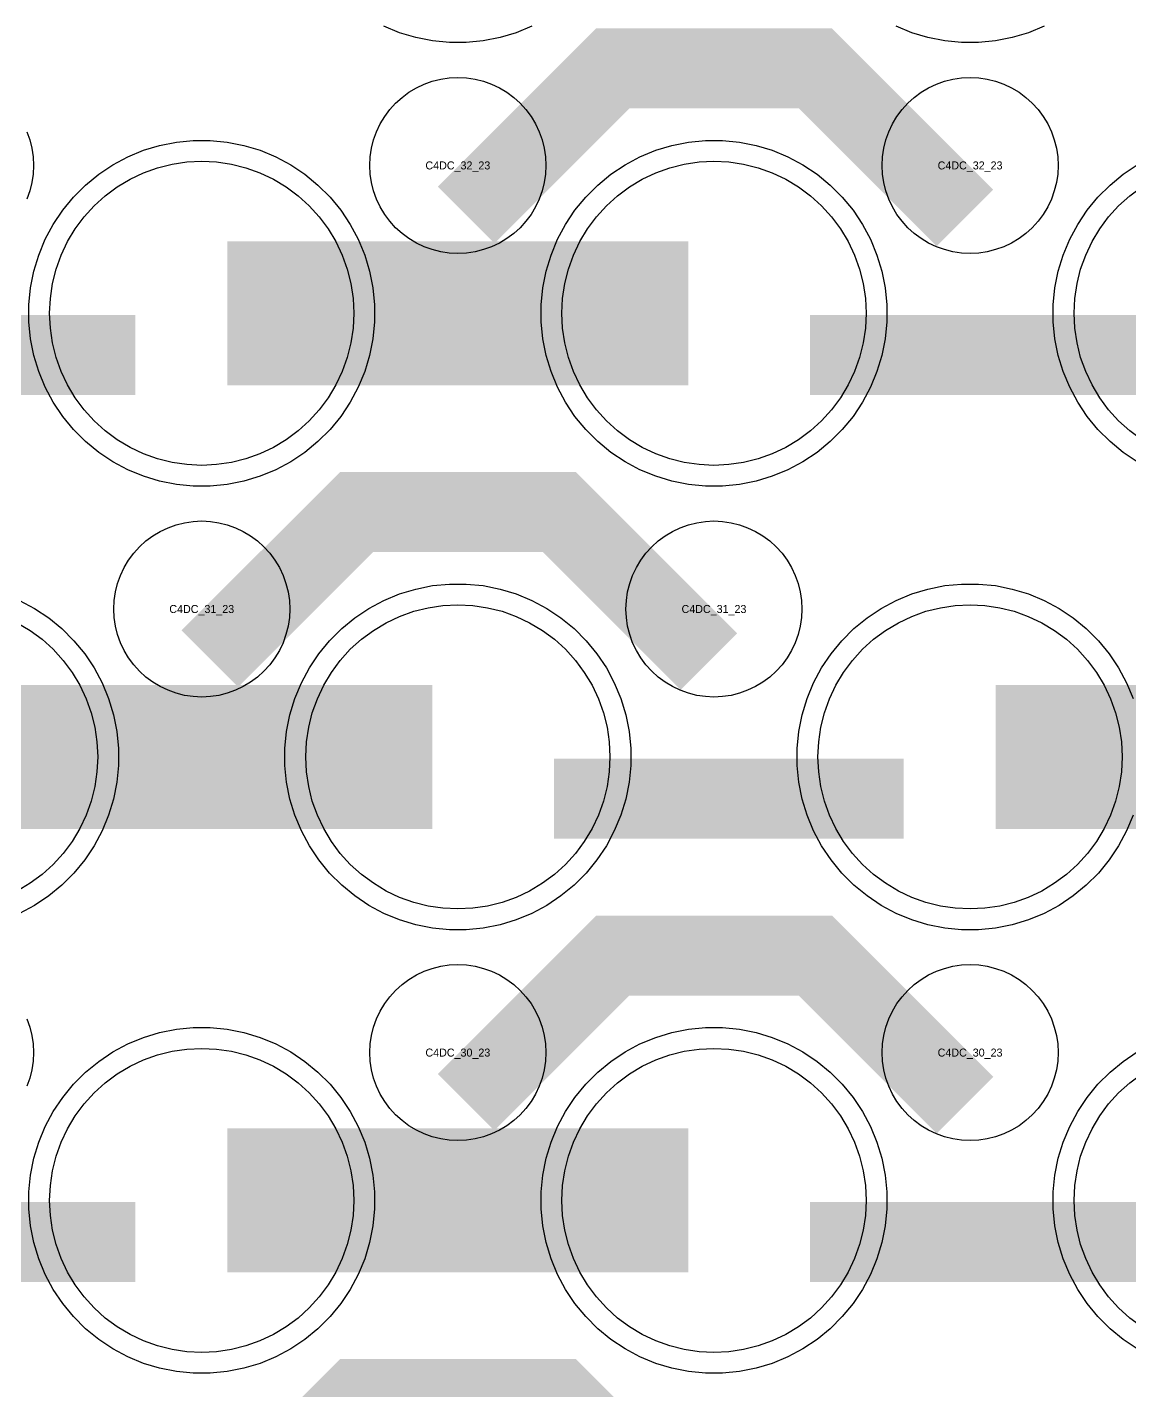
# Model space of a CAD drawing. Extents: x -11880 to 11880, y -14992 to 14992.
# Drawn here: x -4694.5 to -4350.1, y -10742.1 to -10316.2 of the extents above; entities that cross this region are included whole.
import ezdxf
from ezdxf.enums import TextEntityAlignment as Align

# ---------------------------------------------------------------- set-up
doc = ezdxf.new("R2010")
doc.units = 0
doc.header["$MEASUREMENT"] = 0
for name, color, linetype in [('GDS_775_DT_237', 138, 'CONTINUOUS'), ('RDL1_FS', 34, 'CONTINUOUS'), ('RDL_BS', 160, 'CONTINUOUS')]:
    doc.layers.add(name, color=color, linetype=linetype)

msp = doc.modelspace()

# ---------------------------------------------------------------- linework, layer by layer
at = {"layer": 'RDL1_FS', "color": 240, "true_color": 0xed1f24}
for points in [[(-4640, -10453.024), (-4644.657, -10452.795), (-4649.268, -10452.111), (-4653.791, -10450.979), (-4658.181, -10449.407), (-4662.395, -10447.415), (-4666.395, -10445.017), (-4670.14, -10442.239), (-4673.594, -10439.109), (-4676.724, -10435.655), (-4679.502, -10431.91), (-4681.9, -10427.91), (-4683.892, -10423.696), (-4685.464, -10419.306), (-4686.596, -10414.783), (-4687.28, -10410.172), (-4687.509, -10405.515), (-4687.28, -10400.858), (-4686.596, -10396.247), (-4685.464, -10391.724), (-4683.892, -10387.334), (-4681.9, -10383.12), (-4679.502, -10379.12), (-4676.724, -10375.375), (-4673.594, -10371.921), (-4670.14, -10368.791), (-4666.395, -10366.013), (-4662.395, -10363.615), (-4658.181, -10361.623), (-4653.791, -10360.051), (-4649.268, -10358.919), (-4644.657, -10358.235), (-4640, -10358.006), (-4635.343, -10358.235), (-4630.732, -10358.919), (-4626.209, -10360.051), (-4621.819, -10361.623), (-4617.605, -10363.615), (-4613.605, -10366.013), (-4609.86, -10368.791), (-4606.406, -10371.921), (-4603.276, -10375.375), (-4600.498, -10379.12), (-4598.1, -10383.12), (-4596.108, -10387.334), (-4594.536, -10391.724), (-4593.404, -10396.247), (-4592.72, -10400.858), (-4592.491, -10405.515), (-4592.72, -10410.172), (-4593.404, -10414.783), (-4594.536, -10419.306), (-4596.108, -10423.696), (-4598.1, -10427.91), (-4600.498, -10431.91), (-4603.276, -10435.655), (-4606.406, -10439.109), (-4609.86, -10442.239), (-4613.605, -10445.017), (-4617.605, -10447.415), (-4621.819, -10449.407), (-4626.209, -10450.979), (-4630.732, -10452.111), (-4635.343, -10452.795)], [(-4480, -10453.024), (-4484.657, -10452.795), (-4489.268, -10452.111), (-4493.791, -10450.979), (-4498.181, -10449.407), (-4502.395, -10447.415), (-4506.395, -10445.017), (-4510.14, -10442.239), (-4513.594, -10439.109), (-4516.724, -10435.655), (-4519.502, -10431.91), (-4521.9, -10427.91), (-4523.892, -10423.696), (-4525.464, -10419.306), (-4526.596, -10414.783), (-4527.28, -10410.172), (-4527.509, -10405.515), (-4527.28, -10400.858), (-4526.596, -10396.247), (-4525.464, -10391.724), (-4523.892, -10387.334), (-4521.9, -10383.12), (-4519.502, -10379.12), (-4516.724, -10375.375), (-4513.594, -10371.921), (-4510.14, -10368.791), (-4506.395, -10366.013), (-4502.395, -10363.615), (-4498.181, -10361.623), (-4493.791, -10360.051), (-4489.268, -10358.919), (-4484.657, -10358.235), (-4480, -10358.006), (-4475.343, -10358.235), (-4470.732, -10358.919), (-4466.209, -10360.051), (-4461.819, -10361.623), (-4457.605, -10363.615), (-4453.605, -10366.013), (-4449.86, -10368.791), (-4446.406, -10371.921), (-4443.276, -10375.375), (-4440.498, -10379.12), (-4438.1, -10383.12), (-4436.108, -10387.334), (-4434.536, -10391.724), (-4433.404, -10396.247), (-4432.72, -10400.858), (-4432.491, -10405.515), (-4432.72, -10410.172), (-4433.404, -10414.783), (-4434.536, -10419.306), (-4436.108, -10423.696), (-4438.1, -10427.91), (-4440.498, -10431.91), (-4443.276, -10435.655), (-4446.406, -10439.109), (-4449.86, -10442.239), (-4453.605, -10445.017), (-4457.605, -10447.415), (-4461.819, -10449.407), (-4466.209, -10450.979), (-4470.732, -10452.111), (-4475.343, -10452.795)], [(-4560, -10591.589), (-4564.657, -10591.36), (-4569.268, -10590.676), (-4573.791, -10589.544), (-4578.181, -10587.972), (-4582.395, -10585.98), (-4586.395, -10583.582), (-4590.14, -10580.804), (-4593.594, -10577.674), (-4596.724, -10574.22), (-4599.502, -10570.475), (-4601.9, -10566.475), (-4603.892, -10562.261), (-4605.464, -10557.871), (-4606.596, -10553.348), (-4607.28, -10548.737), (-4607.509, -10544.08), (-4607.28, -10539.423), (-4606.596, -10534.812), (-4605.464, -10530.289), (-4603.892, -10525.899), (-4601.9, -10521.685), (-4599.502, -10517.685), (-4596.724, -10513.94), (-4593.594, -10510.486), (-4590.14, -10507.356), (-4586.395, -10504.578), (-4582.395, -10502.18), (-4578.181, -10500.188), (-4573.791, -10498.616), (-4569.268, -10497.484), (-4564.657, -10496.8), (-4560, -10496.571), (-4555.343, -10496.8), (-4550.732, -10497.484), (-4546.209, -10498.616), (-4541.819, -10500.188), (-4537.605, -10502.18), (-4533.605, -10504.578), (-4529.86, -10507.356), (-4526.406, -10510.486), (-4523.276, -10513.94), (-4520.498, -10517.685), (-4518.1, -10521.685), (-4516.108, -10525.899), (-4514.536, -10530.289), (-4513.404, -10534.812), (-4512.72, -10539.423), (-4512.491, -10544.08), (-4512.72, -10548.737), (-4513.404, -10553.348), (-4514.536, -10557.871), (-4516.108, -10562.261), (-4518.1, -10566.475), (-4520.498, -10570.475), (-4523.276, -10574.22), (-4526.406, -10577.674), (-4529.86, -10580.804), (-4533.605, -10583.582), (-4537.605, -10585.98), (-4541.819, -10587.972), (-4546.209, -10589.544), (-4550.732, -10590.676), (-4555.343, -10591.36)], [(-4400, -10591.589), (-4404.657, -10591.36), (-4409.268, -10590.676), (-4413.791, -10589.544), (-4418.181, -10587.972), (-4422.395, -10585.98), (-4426.395, -10583.582), (-4430.14, -10580.804), (-4433.594, -10577.674), (-4436.724, -10574.22), (-4439.502, -10570.475), (-4441.9, -10566.475), (-4443.892, -10562.261), (-4445.464, -10557.871), (-4446.596, -10553.348), (-4447.28, -10548.737), (-4447.509, -10544.08), (-4447.28, -10539.423), (-4446.596, -10534.812), (-4445.464, -10530.289), (-4443.892, -10525.899), (-4441.9, -10521.685), (-4439.502, -10517.685), (-4436.724, -10513.94), (-4433.594, -10510.486), (-4430.14, -10507.356), (-4426.395, -10504.578), (-4422.395, -10502.18), (-4418.181, -10500.188), (-4413.791, -10498.616), (-4409.268, -10497.484), (-4404.657, -10496.8), (-4400, -10496.571), (-4395.343, -10496.8), (-4390.732, -10497.484), (-4386.209, -10498.616), (-4381.819, -10500.188), (-4377.605, -10502.18), (-4373.605, -10504.578), (-4369.86, -10507.356), (-4366.406, -10510.486), (-4363.276, -10513.94), (-4360.498, -10517.685), (-4358.1, -10521.685), (-4356.108, -10525.899), (-4354.536, -10530.289), (-4353.404, -10534.812), (-4352.72, -10539.423), (-4352.491, -10544.08), (-4352.72, -10548.737), (-4353.404, -10553.348), (-4354.536, -10557.871), (-4356.108, -10562.261), (-4358.1, -10566.475), (-4360.498, -10570.475), (-4363.276, -10574.22), (-4366.406, -10577.674), (-4369.86, -10580.804), (-4373.605, -10583.582), (-4377.605, -10585.98), (-4381.819, -10587.972), (-4386.209, -10589.544), (-4390.732, -10590.676), (-4395.343, -10591.36)]]:
    msp.add_lwpolyline(points, close=True, dxfattribs=at)
for points in [[(-4346.395, -10445.017), (-4350.14, -10442.239), (-4353.594, -10439.109), (-4356.724, -10435.655), (-4359.502, -10431.91), (-4361.9, -10427.91), (-4363.892, -10423.696), (-4365.464, -10419.306), (-4366.596, -10414.783), (-4367.28, -10410.172), (-4367.509, -10405.515), (-4367.28, -10400.858), (-4366.596, -10396.247), (-4365.464, -10391.724), (-4363.892, -10387.334), (-4361.9, -10383.12), (-4359.502, -10379.12), (-4356.724, -10375.375), (-4353.594, -10371.921), (-4350.14, -10368.791), (-4346.395, -10366.013)], [(-4697.605, -10502.18), (-4693.605, -10504.578), (-4689.86, -10507.356), (-4686.406, -10510.486), (-4683.276, -10513.94), (-4680.498, -10517.685), (-4678.1, -10521.685), (-4676.108, -10525.899), (-4674.536, -10530.289), (-4673.404, -10534.812), (-4672.72, -10539.423), (-4672.491, -10544.08), (-4672.72, -10548.737), (-4673.404, -10553.348), (-4674.536, -10557.871), (-4676.108, -10562.261), (-4678.1, -10566.475), (-4680.498, -10570.475), (-4683.276, -10574.22), (-4686.406, -10577.674), (-4689.86, -10580.804), (-4693.605, -10583.582), (-4697.605, -10585.98)]]:
    msp.add_lwpolyline(points, dxfattribs=at)
for points in [[(-4631.998, -10405.515, 45, 45, 0), (-4559.998, -10405.515, 45, 45, 0)], [(-4559.998, -10405.515, 45, 45, 0), (-4487.998, -10405.515, 45, 45, 0)], [(-4711.998, -10544.08, 45, 45, 0), (-4639.998, -10544.08, 45, 45, 0)], [(-4639.998, -10544.08, 45, 45, 0), (-4567.998, -10544.08, 45, 45, 0)], [(-4391.998, -10544.08, 45, 45, 0), (-4319.998, -10544.08, 45, 45, 0)]]:
    msp.add_lwpolyline(points, format="xyseb", dxfattribs=at)
at = {"layer": 'RDL1_FS'}
for points in [[(-4640, -10730.149), (-4644.657, -10729.92), (-4649.268, -10729.236), (-4653.791, -10728.104), (-4658.181, -10726.532), (-4662.395, -10724.54), (-4666.395, -10722.142), (-4670.14, -10719.364), (-4673.594, -10716.234), (-4676.724, -10712.78), (-4679.502, -10709.035), (-4681.9, -10705.035), (-4683.892, -10700.821), (-4685.464, -10696.431), (-4686.596, -10691.908), (-4687.28, -10687.297), (-4687.509, -10682.64), (-4687.28, -10677.983), (-4686.596, -10673.372), (-4685.464, -10668.849), (-4683.892, -10664.459), (-4681.9, -10660.245), (-4679.502, -10656.245), (-4676.724, -10652.5), (-4673.594, -10649.046), (-4670.14, -10645.916), (-4666.395, -10643.138), (-4662.395, -10640.74), (-4658.181, -10638.748), (-4653.791, -10637.176), (-4649.268, -10636.044), (-4644.657, -10635.36), (-4640, -10635.131), (-4635.343, -10635.36), (-4630.732, -10636.044), (-4626.209, -10637.176), (-4621.819, -10638.748), (-4617.605, -10640.74), (-4613.605, -10643.138), (-4609.86, -10645.916), (-4606.406, -10649.046), (-4603.276, -10652.5), (-4600.498, -10656.245), (-4598.1, -10660.245), (-4596.108, -10664.459), (-4594.536, -10668.849), (-4593.404, -10673.372), (-4592.72, -10677.983), (-4592.491, -10682.64), (-4592.72, -10687.297), (-4593.404, -10691.908), (-4594.536, -10696.431), (-4596.108, -10700.821), (-4598.1, -10705.035), (-4600.498, -10709.035), (-4603.276, -10712.78), (-4606.406, -10716.234), (-4609.86, -10719.364), (-4613.605, -10722.142), (-4617.605, -10724.54), (-4621.819, -10726.532), (-4626.209, -10728.104), (-4630.732, -10729.236), (-4635.343, -10729.92)], [(-4480, -10730.149), (-4484.657, -10729.92), (-4489.268, -10729.236), (-4493.791, -10728.104), (-4498.181, -10726.532), (-4502.395, -10724.54), (-4506.395, -10722.142), (-4510.14, -10719.364), (-4513.594, -10716.234), (-4516.724, -10712.78), (-4519.502, -10709.035), (-4521.9, -10705.035), (-4523.892, -10700.821), (-4525.464, -10696.431), (-4526.596, -10691.908), (-4527.28, -10687.297), (-4527.509, -10682.64), (-4527.28, -10677.983), (-4526.596, -10673.372), (-4525.464, -10668.849), (-4523.892, -10664.459), (-4521.9, -10660.245), (-4519.502, -10656.245), (-4516.724, -10652.5), (-4513.594, -10649.046), (-4510.14, -10645.916), (-4506.395, -10643.138), (-4502.395, -10640.74), (-4498.181, -10638.748), (-4493.791, -10637.176), (-4489.268, -10636.044), (-4484.657, -10635.36), (-4480, -10635.131), (-4475.343, -10635.36), (-4470.732, -10636.044), (-4466.209, -10637.176), (-4461.819, -10638.748), (-4457.605, -10640.74), (-4453.605, -10643.138), (-4449.86, -10645.916), (-4446.406, -10649.046), (-4443.276, -10652.5), (-4440.498, -10656.245), (-4438.1, -10660.245), (-4436.108, -10664.459), (-4434.536, -10668.849), (-4433.404, -10673.372), (-4432.72, -10677.983), (-4432.491, -10682.64), (-4432.72, -10687.297), (-4433.404, -10691.908), (-4434.536, -10696.431), (-4436.108, -10700.821), (-4438.1, -10705.035), (-4440.498, -10709.035), (-4443.276, -10712.78), (-4446.406, -10716.234), (-4449.86, -10719.364), (-4453.605, -10722.142), (-4457.605, -10724.54), (-4461.819, -10726.532), (-4466.209, -10728.104), (-4470.732, -10729.236), (-4475.343, -10729.92)]]:
    msp.add_lwpolyline(points, close=True, dxfattribs=at)
msp.add_lwpolyline([(-4346.395, -10722.142), (-4350.14, -10719.364), (-4353.594, -10716.234), (-4356.724, -10712.78), (-4359.502, -10709.035), (-4361.9, -10705.035), (-4363.892, -10700.821), (-4365.464, -10696.431), (-4366.596, -10691.908), (-4367.28, -10687.297), (-4367.509, -10682.64), (-4367.28, -10677.983), (-4366.596, -10673.372), (-4365.464, -10668.849), (-4363.892, -10664.459), (-4361.9, -10660.245), (-4359.502, -10656.245), (-4356.724, -10652.5), (-4353.594, -10649.046), (-4350.14, -10645.916), (-4346.395, -10643.138)], dxfattribs=at)
for points in [[(-4631.998, -10682.64, 45, 45, 0), (-4559.998, -10682.64, 45, 45, 0)], [(-4559.998, -10682.64, 45, 45, 0), (-4487.998, -10682.64, 45, 45, 0)]]:
    msp.add_lwpolyline(points, format="xyseb", dxfattribs=at)
at = {"layer": 'RDL_BS'}
for points in [[(-4536.885, -10315.825), (-4541.795, -10317.856), (-4546.835, -10319.387), (-4552.062, -10320.433), (-4557.356, -10320.95), (-4562.644, -10320.95), (-4567.938, -10320.433), (-4573.165, -10319.387), (-4578.205, -10317.856), (-4583.115, -10315.825)], [(-4376.885, -10315.825), (-4381.795, -10317.856), (-4386.835, -10319.387), (-4392.062, -10320.433), (-4397.356, -10320.95), (-4402.644, -10320.95), (-4407.938, -10320.433), (-4413.165, -10319.387), (-4418.205, -10317.856), (-4423.115, -10315.825)], [(-4694.598, -10348.808), (-4693.691, -10351.343), (-4693.034, -10353.962), (-4692.638, -10356.634), (-4692.506, -10359.327), (-4692.638, -10362.02), (-4693.034, -10364.692), (-4693.691, -10367.311), (-4694.598, -10369.846)], [(-4694.598, -10625.933), (-4693.691, -10628.468), (-4693.034, -10631.087), (-4692.638, -10633.759), (-4692.506, -10636.452), (-4692.638, -10639.145), (-4693.034, -10641.817), (-4693.691, -10644.436), (-4694.598, -10646.971)], [(-4347.777, -10729.023), (-4352.191, -10726.076), (-4356.292, -10722.714), (-4360.074, -10718.932), (-4363.436, -10714.831), (-4366.383, -10710.417), (-4368.875, -10705.755), (-4370.906, -10700.845), (-4372.437, -10695.805), (-4373.483, -10690.578), (-4374, -10685.284), (-4374, -10679.996), (-4373.483, -10674.702), (-4372.437, -10669.475), (-4370.906, -10664.435), (-4368.875, -10659.525), (-4366.383, -10654.863), (-4363.436, -10650.449), (-4360.074, -10646.348), (-4356.292, -10642.566), (-4352.191, -10639.204), (-4347.777, -10636.257)]]:
    msp.add_lwpolyline(points, dxfattribs=at)
for points in [[(-4557.438, -10374.829, 25, 25, 0), (-4511.623, -10329.014, 25, 25, 0), (-4478.07, -10329.014, 25, 25, 0)], [(-4401.599, -10375.728, 25, 25, 0), (-4448.313, -10329.014, 25, 25, 0), (-4478.071, -10329.014, 25, 25, 0)], [(-4637.438, -10513.394, 25, 25, 0), (-4591.623, -10467.579, 25, 25, 0), (-4558.07, -10467.579, 25, 25, 0)], [(-4481.599, -10514.293, 25, 25, 0), (-4528.313, -10467.579, 25, 25, 0), (-4558.071, -10467.579, 25, 25, 0)], [(-4557.438, -10651.954, 25, 25, 0), (-4511.623, -10606.139, 25, 25, 0), (-4478.07, -10606.139, 25, 25, 0)], [(-4401.599, -10652.853, 25, 25, 0), (-4448.313, -10606.139, 25, 25, 0), (-4478.071, -10606.139, 25, 25, 0)], [(-4769.984, -10695.653, 25, 25, 0), (-4660.719, -10695.653, 25, 25, 0)], [(-4449.984, -10695.653, 25, 25, 0), (-4340.719, -10695.653, 25, 25, 0)], [(-4637.438, -10790.519, 25, 25, 0), (-4591.623, -10744.704, 25, 25, 0), (-4558.07, -10744.704, 25, 25, 0)], [(-4481.599, -10791.418, 25, 25, 0), (-4528.313, -10744.704, 25, 25, 0), (-4558.071, -10744.704, 25, 25, 0)]]:
    msp.add_lwpolyline(points, format="xyseb", dxfattribs=at)
for points in [[(-4560, -10386.821), (-4562.693, -10386.689), (-4565.365, -10386.293), (-4567.984, -10385.636), (-4570.519, -10384.729), (-4572.956, -10383.577), (-4575.28, -10382.184), (-4577.443, -10380.581), (-4579.442, -10378.769), (-4581.254, -10376.77), (-4582.857, -10374.607), (-4584.25, -10372.283), (-4585.402, -10369.846), (-4586.309, -10367.311), (-4586.966, -10364.692), (-4587.362, -10362.02), (-4587.494, -10359.327), (-4587.362, -10356.634), (-4586.966, -10353.962), (-4586.309, -10351.343), (-4585.402, -10348.808), (-4584.25, -10346.371), (-4582.857, -10344.047), (-4581.254, -10341.884), (-4579.442, -10339.885), (-4577.443, -10338.073), (-4575.28, -10336.47), (-4572.956, -10335.077), (-4570.519, -10333.925), (-4567.984, -10333.018), (-4565.365, -10332.361), (-4562.693, -10331.965), (-4560, -10331.833), (-4557.307, -10331.965), (-4554.635, -10332.361), (-4552.016, -10333.018), (-4549.481, -10333.925), (-4547.044, -10335.077), (-4544.72, -10336.47), (-4542.557, -10338.073), (-4540.558, -10339.885), (-4538.746, -10341.884), (-4537.143, -10344.047), (-4535.75, -10346.371), (-4534.598, -10348.808), (-4533.691, -10351.343), (-4533.034, -10353.962), (-4532.638, -10356.634), (-4532.506, -10359.327), (-4532.638, -10362.02), (-4533.034, -10364.692), (-4533.691, -10367.311), (-4534.598, -10369.846), (-4535.75, -10372.283), (-4537.143, -10374.607), (-4538.746, -10376.77), (-4540.558, -10378.769), (-4542.557, -10380.581), (-4544.72, -10382.184), (-4547.044, -10383.577), (-4549.481, -10384.729), (-4552.016, -10385.636), (-4554.635, -10386.293), (-4557.307, -10386.689)], [(-4400, -10386.821), (-4402.693, -10386.689), (-4405.365, -10386.293), (-4407.984, -10385.636), (-4410.519, -10384.729), (-4412.956, -10383.577), (-4415.28, -10382.184), (-4417.443, -10380.581), (-4419.442, -10378.769), (-4421.254, -10376.77), (-4422.857, -10374.607), (-4424.25, -10372.283), (-4425.402, -10369.846), (-4426.309, -10367.311), (-4426.966, -10364.692), (-4427.362, -10362.02), (-4427.494, -10359.327), (-4427.362, -10356.634), (-4426.966, -10353.962), (-4426.309, -10351.343), (-4425.402, -10348.808), (-4424.25, -10346.371), (-4422.857, -10344.047), (-4421.254, -10341.884), (-4419.442, -10339.885), (-4417.443, -10338.073), (-4415.28, -10336.47), (-4412.956, -10335.077), (-4410.519, -10333.925), (-4407.984, -10333.018), (-4405.365, -10332.361), (-4402.693, -10331.965), (-4400, -10331.833), (-4397.307, -10331.965), (-4394.635, -10332.361), (-4392.016, -10333.018), (-4389.481, -10333.925), (-4387.044, -10335.077), (-4384.72, -10336.47), (-4382.557, -10338.073), (-4380.558, -10339.885), (-4378.746, -10341.884), (-4377.143, -10344.047), (-4375.75, -10346.371), (-4374.598, -10348.808), (-4373.691, -10351.343), (-4373.034, -10353.962), (-4372.638, -10356.634), (-4372.506, -10359.327), (-4372.638, -10362.02), (-4373.034, -10364.692), (-4373.691, -10367.311), (-4374.598, -10369.846), (-4375.75, -10372.283), (-4377.143, -10374.607), (-4378.746, -10376.77), (-4380.558, -10378.769), (-4382.557, -10380.581), (-4384.72, -10382.184), (-4387.044, -10383.577), (-4389.481, -10384.729), (-4392.016, -10385.636), (-4394.635, -10386.293), (-4397.307, -10386.689)], [(-4640, -10525.386), (-4642.693, -10525.254), (-4645.365, -10524.858), (-4647.984, -10524.201), (-4650.519, -10523.294), (-4652.956, -10522.142), (-4655.28, -10520.749), (-4657.443, -10519.146), (-4659.442, -10517.334), (-4661.254, -10515.335), (-4662.857, -10513.172), (-4664.25, -10510.848), (-4665.402, -10508.411), (-4666.309, -10505.876), (-4666.966, -10503.257), (-4667.362, -10500.585), (-4667.494, -10497.892), (-4667.362, -10495.199), (-4666.966, -10492.527), (-4666.309, -10489.908), (-4665.402, -10487.373), (-4664.25, -10484.936), (-4662.857, -10482.612), (-4661.254, -10480.449), (-4659.442, -10478.45), (-4657.443, -10476.638), (-4655.28, -10475.035), (-4652.956, -10473.642), (-4650.519, -10472.49), (-4647.984, -10471.583), (-4645.365, -10470.926), (-4642.693, -10470.53), (-4640, -10470.398), (-4637.307, -10470.53), (-4634.635, -10470.926), (-4632.016, -10471.583), (-4629.481, -10472.49), (-4627.044, -10473.642), (-4624.72, -10475.035), (-4622.557, -10476.638), (-4620.558, -10478.45), (-4618.746, -10480.449), (-4617.143, -10482.612), (-4615.75, -10484.936), (-4614.598, -10487.373), (-4613.691, -10489.908), (-4613.034, -10492.527), (-4612.638, -10495.199), (-4612.506, -10497.892), (-4612.638, -10500.585), (-4613.034, -10503.257), (-4613.691, -10505.876), (-4614.598, -10508.411), (-4615.75, -10510.848), (-4617.143, -10513.172), (-4618.746, -10515.335), (-4620.558, -10517.334), (-4622.557, -10519.146), (-4624.72, -10520.749), (-4627.044, -10522.142), (-4629.481, -10523.294), (-4632.016, -10524.201), (-4634.635, -10524.858), (-4637.307, -10525.254)], [(-4480, -10525.386), (-4482.693, -10525.254), (-4485.365, -10524.858), (-4487.984, -10524.201), (-4490.519, -10523.294), (-4492.956, -10522.142), (-4495.28, -10520.749), (-4497.443, -10519.146), (-4499.442, -10517.334), (-4501.254, -10515.335), (-4502.857, -10513.172), (-4504.25, -10510.848), (-4505.402, -10508.411), (-4506.309, -10505.876), (-4506.966, -10503.257), (-4507.362, -10500.585), (-4507.494, -10497.892), (-4507.362, -10495.199), (-4506.966, -10492.527), (-4506.309, -10489.908), (-4505.402, -10487.373), (-4504.25, -10484.936), (-4502.857, -10482.612), (-4501.254, -10480.449), (-4499.442, -10478.45), (-4497.443, -10476.638), (-4495.28, -10475.035), (-4492.956, -10473.642), (-4490.519, -10472.49), (-4487.984, -10471.583), (-4485.365, -10470.926), (-4482.693, -10470.53), (-4480, -10470.398), (-4477.307, -10470.53), (-4474.635, -10470.926), (-4472.016, -10471.583), (-4469.481, -10472.49), (-4467.044, -10473.642), (-4464.72, -10475.035), (-4462.557, -10476.638), (-4460.558, -10478.45), (-4458.746, -10480.449), (-4457.143, -10482.612), (-4455.75, -10484.936), (-4454.598, -10487.373), (-4453.691, -10489.908), (-4453.034, -10492.527), (-4452.638, -10495.199), (-4452.506, -10497.892), (-4452.638, -10500.585), (-4453.034, -10503.257), (-4453.691, -10505.876), (-4454.598, -10508.411), (-4455.75, -10510.848), (-4457.143, -10513.172), (-4458.746, -10515.335), (-4460.558, -10517.334), (-4462.557, -10519.146), (-4464.72, -10520.749), (-4467.044, -10522.142), (-4469.481, -10523.294), (-4472.016, -10524.201), (-4474.635, -10524.858), (-4477.307, -10525.254)], [(-4560, -10663.946), (-4562.693, -10663.814), (-4565.365, -10663.418), (-4567.984, -10662.761), (-4570.519, -10661.854), (-4572.956, -10660.702), (-4575.28, -10659.309), (-4577.443, -10657.706), (-4579.442, -10655.894), (-4581.254, -10653.895), (-4582.857, -10651.732), (-4584.25, -10649.408), (-4585.402, -10646.971), (-4586.309, -10644.436), (-4586.966, -10641.817), (-4587.362, -10639.145), (-4587.494, -10636.452), (-4587.362, -10633.759), (-4586.966, -10631.087), (-4586.309, -10628.468), (-4585.402, -10625.933), (-4584.25, -10623.496), (-4582.857, -10621.172), (-4581.254, -10619.009), (-4579.442, -10617.01), (-4577.443, -10615.198), (-4575.28, -10613.595), (-4572.956, -10612.202), (-4570.519, -10611.05), (-4567.984, -10610.143), (-4565.365, -10609.486), (-4562.693, -10609.09), (-4560, -10608.958), (-4557.307, -10609.09), (-4554.635, -10609.486), (-4552.016, -10610.143), (-4549.481, -10611.05), (-4547.044, -10612.202), (-4544.72, -10613.595), (-4542.557, -10615.198), (-4540.558, -10617.01), (-4538.746, -10619.009), (-4537.143, -10621.172), (-4535.75, -10623.496), (-4534.598, -10625.933), (-4533.691, -10628.468), (-4533.034, -10631.087), (-4532.638, -10633.759), (-4532.506, -10636.452), (-4532.638, -10639.145), (-4533.034, -10641.817), (-4533.691, -10644.436), (-4534.598, -10646.971), (-4535.75, -10649.408), (-4537.143, -10651.732), (-4538.746, -10653.895), (-4540.558, -10655.894), (-4542.557, -10657.706), (-4544.72, -10659.309), (-4547.044, -10660.702), (-4549.481, -10661.854), (-4552.016, -10662.761), (-4554.635, -10663.418), (-4557.307, -10663.814)], [(-4400, -10663.946), (-4402.693, -10663.814), (-4405.365, -10663.418), (-4407.984, -10662.761), (-4410.519, -10661.854), (-4412.956, -10660.702), (-4415.28, -10659.309), (-4417.443, -10657.706), (-4419.442, -10655.894), (-4421.254, -10653.895), (-4422.857, -10651.732), (-4424.25, -10649.408), (-4425.402, -10646.971), (-4426.309, -10644.436), (-4426.966, -10641.817), (-4427.362, -10639.145), (-4427.494, -10636.452), (-4427.362, -10633.759), (-4426.966, -10631.087), (-4426.309, -10628.468), (-4425.402, -10625.933), (-4424.25, -10623.496), (-4422.857, -10621.172), (-4421.254, -10619.009), (-4419.442, -10617.01), (-4417.443, -10615.198), (-4415.28, -10613.595), (-4412.956, -10612.202), (-4410.519, -10611.05), (-4407.984, -10610.143), (-4405.365, -10609.486), (-4402.693, -10609.09), (-4400, -10608.958), (-4397.307, -10609.09), (-4394.635, -10609.486), (-4392.016, -10610.143), (-4389.481, -10611.05), (-4387.044, -10612.202), (-4384.72, -10613.595), (-4382.557, -10615.198), (-4380.558, -10617.01), (-4378.746, -10619.009), (-4377.143, -10621.172), (-4375.75, -10623.496), (-4374.598, -10625.933), (-4373.691, -10628.468), (-4373.034, -10631.087), (-4372.638, -10633.759), (-4372.506, -10636.452), (-4372.638, -10639.145), (-4373.034, -10641.817), (-4373.691, -10644.436), (-4374.598, -10646.971), (-4375.75, -10649.408), (-4377.143, -10651.732), (-4378.746, -10653.895), (-4380.558, -10655.894), (-4382.557, -10657.706), (-4384.72, -10659.309), (-4387.044, -10660.702), (-4389.481, -10661.854), (-4392.016, -10662.761), (-4394.635, -10663.418), (-4397.307, -10663.814)], [(-4642.644, -10736.64), (-4647.938, -10736.123), (-4653.165, -10735.077), (-4658.205, -10733.546), (-4663.115, -10731.515), (-4667.777, -10729.023), (-4672.191, -10726.076), (-4676.292, -10722.714), (-4680.074, -10718.932), (-4683.436, -10714.831), (-4686.383, -10710.417), (-4688.875, -10705.755), (-4690.906, -10700.845), (-4692.437, -10695.805), (-4693.483, -10690.578), (-4694, -10685.284), (-4694, -10679.996), (-4693.483, -10674.702), (-4692.437, -10669.475), (-4690.906, -10664.435), (-4688.875, -10659.525), (-4686.383, -10654.863), (-4683.436, -10650.449), (-4680.074, -10646.348), (-4676.292, -10642.566), (-4672.191, -10639.204), (-4667.777, -10636.257), (-4663.115, -10633.765), (-4658.205, -10631.734), (-4653.165, -10630.203), (-4647.938, -10629.157), (-4642.644, -10628.64), (-4637.356, -10628.64), (-4632.062, -10629.157), (-4626.835, -10630.203), (-4621.795, -10631.734), (-4616.885, -10633.765), (-4612.223, -10636.257), (-4607.809, -10639.204), (-4603.708, -10642.566), (-4599.926, -10646.348), (-4596.564, -10650.449), (-4593.617, -10654.863), (-4591.125, -10659.525), (-4589.094, -10664.435), (-4587.563, -10669.475), (-4586.517, -10674.702), (-4586, -10679.996), (-4586, -10685.284), (-4586.517, -10690.578), (-4587.563, -10695.805), (-4589.094, -10700.845), (-4591.125, -10705.755), (-4593.617, -10710.417), (-4596.564, -10714.831), (-4599.926, -10718.932), (-4603.708, -10722.714), (-4607.809, -10726.076), (-4612.223, -10729.023), (-4616.885, -10731.515), (-4621.795, -10733.546), (-4626.835, -10735.077), (-4632.062, -10736.123), (-4637.356, -10736.64)], [(-4482.644, -10736.64), (-4487.938, -10736.123), (-4493.165, -10735.077), (-4498.205, -10733.546), (-4503.115, -10731.515), (-4507.777, -10729.023), (-4512.191, -10726.076), (-4516.292, -10722.714), (-4520.074, -10718.932), (-4523.436, -10714.831), (-4526.383, -10710.417), (-4528.875, -10705.755), (-4530.906, -10700.845), (-4532.437, -10695.805), (-4533.483, -10690.578), (-4534, -10685.284), (-4534, -10679.996), (-4533.483, -10674.702), (-4532.437, -10669.475), (-4530.906, -10664.435), (-4528.875, -10659.525), (-4526.383, -10654.863), (-4523.436, -10650.449), (-4520.074, -10646.348), (-4516.292, -10642.566), (-4512.191, -10639.204), (-4507.777, -10636.257), (-4503.115, -10633.765), (-4498.205, -10631.734), (-4493.165, -10630.203), (-4487.938, -10629.157), (-4482.644, -10628.64), (-4477.356, -10628.64), (-4472.062, -10629.157), (-4466.835, -10630.203), (-4461.795, -10631.734), (-4456.885, -10633.765), (-4452.223, -10636.257), (-4447.809, -10639.204), (-4443.708, -10642.566), (-4439.926, -10646.348), (-4436.564, -10650.449), (-4433.617, -10654.863), (-4431.125, -10659.525), (-4429.094, -10664.435), (-4427.563, -10669.475), (-4426.517, -10674.702), (-4426, -10679.996), (-4426, -10685.284), (-4426.517, -10690.578), (-4427.563, -10695.805), (-4429.094, -10700.845), (-4431.125, -10705.755), (-4433.617, -10710.417), (-4436.564, -10714.831), (-4439.926, -10718.932), (-4443.708, -10722.714), (-4447.809, -10726.076), (-4452.223, -10729.023), (-4456.885, -10731.515), (-4461.795, -10733.546), (-4466.835, -10735.077), (-4472.062, -10736.123), (-4477.356, -10736.64)]]:
    msp.add_lwpolyline(points, close=True, dxfattribs=at)
at = {"layer": 'RDL_BS', "color": 240, "true_color": 0xed1f24}
for points in [[(-4642.644, -10459.515), (-4647.938, -10458.998), (-4653.165, -10457.952), (-4658.205, -10456.421), (-4663.115, -10454.39), (-4667.777, -10451.898), (-4672.191, -10448.951), (-4676.292, -10445.589), (-4680.074, -10441.807), (-4683.436, -10437.706), (-4686.383, -10433.292), (-4688.875, -10428.63), (-4690.906, -10423.72), (-4692.437, -10418.68), (-4693.483, -10413.453), (-4694, -10408.159), (-4694, -10402.871), (-4693.483, -10397.577), (-4692.437, -10392.35), (-4690.906, -10387.31), (-4688.875, -10382.4), (-4686.383, -10377.738), (-4683.436, -10373.324), (-4680.074, -10369.223), (-4676.292, -10365.441), (-4672.191, -10362.079), (-4667.777, -10359.132), (-4663.115, -10356.64), (-4658.205, -10354.609), (-4653.165, -10353.078), (-4647.938, -10352.032), (-4642.644, -10351.515), (-4637.356, -10351.515), (-4632.062, -10352.032), (-4626.835, -10353.078), (-4621.795, -10354.609), (-4616.885, -10356.64), (-4612.223, -10359.132), (-4607.809, -10362.079), (-4603.708, -10365.441), (-4599.926, -10369.223), (-4596.564, -10373.324), (-4593.617, -10377.738), (-4591.125, -10382.4), (-4589.094, -10387.31), (-4587.563, -10392.35), (-4586.517, -10397.577), (-4586, -10402.871), (-4586, -10408.159), (-4586.517, -10413.453), (-4587.563, -10418.68), (-4589.094, -10423.72), (-4591.125, -10428.63), (-4593.617, -10433.292), (-4596.564, -10437.706), (-4599.926, -10441.807), (-4603.708, -10445.589), (-4607.809, -10448.951), (-4612.223, -10451.898), (-4616.885, -10454.39), (-4621.795, -10456.421), (-4626.835, -10457.952), (-4632.062, -10458.998), (-4637.356, -10459.515)], [(-4482.644, -10459.515), (-4487.938, -10458.998), (-4493.165, -10457.952), (-4498.205, -10456.421), (-4503.115, -10454.39), (-4507.777, -10451.898), (-4512.191, -10448.951), (-4516.292, -10445.589), (-4520.074, -10441.807), (-4523.436, -10437.706), (-4526.383, -10433.292), (-4528.875, -10428.63), (-4530.906, -10423.72), (-4532.437, -10418.68), (-4533.483, -10413.453), (-4534, -10408.159), (-4534, -10402.871), (-4533.483, -10397.577), (-4532.437, -10392.35), (-4530.906, -10387.31), (-4528.875, -10382.4), (-4526.383, -10377.738), (-4523.436, -10373.324), (-4520.074, -10369.223), (-4516.292, -10365.441), (-4512.191, -10362.079), (-4507.777, -10359.132), (-4503.115, -10356.64), (-4498.205, -10354.609), (-4493.165, -10353.078), (-4487.938, -10352.032), (-4482.644, -10351.515), (-4477.356, -10351.515), (-4472.062, -10352.032), (-4466.835, -10353.078), (-4461.795, -10354.609), (-4456.885, -10356.64), (-4452.223, -10359.132), (-4447.809, -10362.079), (-4443.708, -10365.441), (-4439.926, -10369.223), (-4436.564, -10373.324), (-4433.617, -10377.738), (-4431.125, -10382.4), (-4429.094, -10387.31), (-4427.563, -10392.35), (-4426.517, -10397.577), (-4426, -10402.871), (-4426, -10408.159), (-4426.517, -10413.453), (-4427.563, -10418.68), (-4429.094, -10423.72), (-4431.125, -10428.63), (-4433.617, -10433.292), (-4436.564, -10437.706), (-4439.926, -10441.807), (-4443.708, -10445.589), (-4447.809, -10448.951), (-4452.223, -10451.898), (-4456.885, -10454.39), (-4461.795, -10456.421), (-4466.835, -10457.952), (-4472.062, -10458.998), (-4477.356, -10459.515)], [(-4562.644, -10598.08), (-4567.938, -10597.563), (-4573.165, -10596.517), (-4578.205, -10594.986), (-4583.115, -10592.955), (-4587.777, -10590.463), (-4592.191, -10587.516), (-4596.292, -10584.154), (-4600.074, -10580.372), (-4603.436, -10576.271), (-4606.383, -10571.857), (-4608.875, -10567.195), (-4610.906, -10562.285), (-4612.437, -10557.245), (-4613.483, -10552.018), (-4614, -10546.724), (-4614, -10541.436), (-4613.483, -10536.142), (-4612.437, -10530.915), (-4610.906, -10525.875), (-4608.875, -10520.965), (-4606.383, -10516.303), (-4603.436, -10511.889), (-4600.074, -10507.788), (-4596.292, -10504.006), (-4592.191, -10500.644), (-4587.777, -10497.697), (-4583.115, -10495.205), (-4578.205, -10493.174), (-4573.165, -10491.643), (-4567.938, -10490.597), (-4562.644, -10490.08), (-4557.356, -10490.08), (-4552.062, -10490.597), (-4546.835, -10491.643), (-4541.795, -10493.174), (-4536.885, -10495.205), (-4532.223, -10497.697), (-4527.809, -10500.644), (-4523.708, -10504.006), (-4519.926, -10507.788), (-4516.564, -10511.889), (-4513.617, -10516.303), (-4511.125, -10520.965), (-4509.094, -10525.875), (-4507.563, -10530.915), (-4506.517, -10536.142), (-4506, -10541.436), (-4506, -10546.724), (-4506.517, -10552.018), (-4507.563, -10557.245), (-4509.094, -10562.285), (-4511.125, -10567.195), (-4513.617, -10571.857), (-4516.564, -10576.271), (-4519.926, -10580.372), (-4523.708, -10584.154), (-4527.809, -10587.516), (-4532.223, -10590.463), (-4536.885, -10592.955), (-4541.795, -10594.986), (-4546.835, -10596.517), (-4552.062, -10597.563), (-4557.356, -10598.08)]]:
    msp.add_lwpolyline(points, close=True, dxfattribs=at)
for points in [[(-4347.777, -10451.898), (-4352.191, -10448.951), (-4356.292, -10445.589), (-4360.074, -10441.807), (-4363.436, -10437.706), (-4366.383, -10433.292), (-4368.875, -10428.63), (-4370.906, -10423.72), (-4372.437, -10418.68), (-4373.483, -10413.453), (-4374, -10408.159), (-4374, -10402.871), (-4373.483, -10397.577), (-4372.437, -10392.35), (-4370.906, -10387.31), (-4368.875, -10382.4), (-4366.383, -10377.738), (-4363.436, -10373.324), (-4360.074, -10369.223), (-4356.292, -10365.441), (-4352.191, -10362.079), (-4347.777, -10359.132)], [(-4349.094, -10562.285), (-4351.125, -10567.195), (-4353.617, -10571.857), (-4356.564, -10576.271), (-4359.926, -10580.372), (-4363.708, -10584.154), (-4367.809, -10587.516), (-4372.223, -10590.463), (-4376.885, -10592.955), (-4381.795, -10594.986), (-4386.835, -10596.517), (-4392.062, -10597.563), (-4397.356, -10598.08), (-4402.644, -10598.08), (-4407.938, -10597.563), (-4413.165, -10596.517), (-4418.205, -10594.986), (-4423.115, -10592.955), (-4427.777, -10590.463), (-4432.191, -10587.516), (-4436.292, -10584.154), (-4440.074, -10580.372), (-4443.436, -10576.271), (-4446.383, -10571.857), (-4448.875, -10567.195), (-4450.906, -10562.285), (-4452.437, -10557.245), (-4453.483, -10552.018), (-4454, -10546.724), (-4454, -10541.436), (-4453.483, -10536.142), (-4452.437, -10530.915), (-4450.906, -10525.875), (-4448.875, -10520.965), (-4446.383, -10516.303), (-4443.436, -10511.889), (-4440.074, -10507.788), (-4436.292, -10504.006), (-4432.191, -10500.644), (-4427.777, -10497.697), (-4423.115, -10495.205), (-4418.205, -10493.174), (-4413.165, -10491.643), (-4407.938, -10490.597), (-4402.644, -10490.08), (-4397.356, -10490.08), (-4392.062, -10490.597), (-4386.835, -10491.643), (-4381.795, -10493.174), (-4376.885, -10495.205), (-4372.223, -10497.697), (-4367.809, -10500.644), (-4363.708, -10504.006), (-4359.926, -10507.788), (-4356.564, -10511.889), (-4353.617, -10516.303), (-4351.125, -10520.965), (-4349.094, -10525.875)], [(-4696.885, -10495.205), (-4692.223, -10497.697), (-4687.809, -10500.644), (-4683.708, -10504.006), (-4679.926, -10507.788), (-4676.564, -10511.889), (-4673.617, -10516.303), (-4671.125, -10520.965), (-4669.094, -10525.875), (-4667.563, -10530.915), (-4666.517, -10536.142), (-4666, -10541.436), (-4666, -10546.724), (-4666.517, -10552.018), (-4667.563, -10557.245), (-4669.094, -10562.285), (-4671.125, -10567.195), (-4673.617, -10571.857), (-4676.564, -10576.271), (-4679.926, -10580.372), (-4683.708, -10584.154), (-4687.809, -10587.516), (-4692.223, -10590.463), (-4696.885, -10592.955)]]:
    msp.add_lwpolyline(points, dxfattribs=at)
for points in [[(-4769.984, -10418.528, 25, 25, 0), (-4660.719, -10418.528, 25, 25, 0)], [(-4449.984, -10418.528, 25, 25, 0), (-4340.719, -10418.528, 25, 25, 0)], [(-4529.984, -10557.093, 25, 25, 0), (-4420.719, -10557.093, 25, 25, 0)]]:
    msp.add_lwpolyline(points, format="xyseb", dxfattribs=at)

# ---------------------------------------------------------------- texts
at = {"layer": 'GDS_775_DT_237'}
for s, p in [('C4DC_32_23', (-4560, -10359.327)), ('C4DC_32_23', (-4560, -10359.327)), ('C4DC_32_23', (-4400, -10359.327)), ('C4DC_32_23', (-4400, -10359.327)), ('C4DC_31_23', (-4640, -10497.892)), ('C4DC_31_23', (-4640, -10497.892)), ('C4DC_31_23', (-4480, -10497.892)), ('C4DC_31_23', (-4480, -10497.892)), ('C4DC_30_23', (-4560, -10636.452)), ('C4DC_30_23', (-4560, -10636.452)), ('C4DC_30_23', (-4400, -10636.452)), ('C4DC_30_23', (-4400, -10636.452))]:
    msp.add_text(s, height=2.5, dxfattribs=at).set_placement(p, align=Align.MIDDLE_CENTER)

doc.saveas('drawing.dxf')
